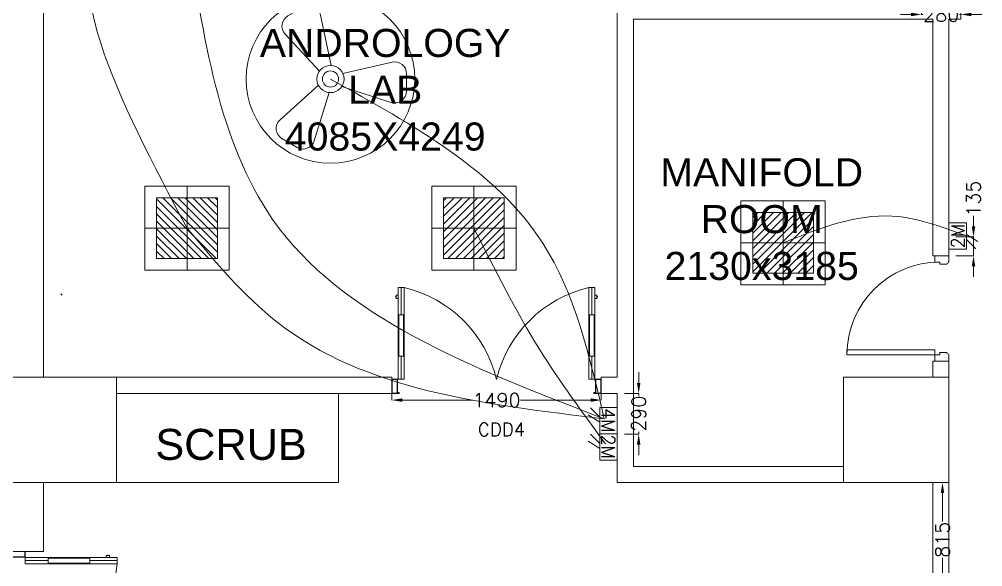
# Model space of a CAD drawing. Extents: x 3505867 to 4040009, y -660366 to -590408.
# Drawn here: x 3564364 to 3571222, y -603838 to -599938 of the extents above; entities that cross this region are included whole.
import ezdxf

# ---------------------------------------------------------------- set-up
doc = ezdxf.new("R2010")
doc.units = 0
doc.header["$LTSCALE"] = 6
doc.header["$MEASUREMENT"] = 0
doc.linetypes.add('CONTINU', pattern=[0])
doc.layers.get('0').update_dxf_attribs({"linetype": 'CONTINUOUS', "lineweight": 0})
doc.layers.get('Defpoints').update_dxf_attribs({"linetype": 'CONTINUOUS', "lineweight": 0})
for name, color, linetype, lineweight in [('1200 Door', 144, 'CONTINUOUS', 0), ('COL', 5, 'CONTINUOUS', 0), ('DIM', 7, 'CONTINUOUS', 0), ('DOOR', 44, 'CONTINUOUS', 0), ('Double Leaf Door', 4, 'CONTINUOUS', 0), ('ELE 36W EMERGENCY LIGHT', 5, 'CONTINUOUS', 0), ('ELE 36W LED LIGHT', 6, 'CONTINUOUS', 0), ('ELE-1200MM CEILINGFAN', 6, 'CONTINUOUS', 0), ('ELE-2M RAW P.SB', 40, 'CONTINUOUS', 0), ('ELE-2M UPS P.SB', 3, 'CONTINUOUS', 0), ('ELE-36W EMERGENCY  LED LIGHT', 7, 'CONTINUOUS', 0), ('ELE-36W LED LIGHT', 210, 'CONTINUOUS', 0), ('ELE-4M RAW P.SB', 7, 'CONTINUOUS', 0), ('ELE-CABLE TRAY', 31, 'CONTINUOUS', 0), ('furniture', 33, 'CONTINUOUS', 0), ('WALL', 10, 'CONTINUOUS', 0)]:
    doc.layers.add(name, color=color, linetype=linetype, lineweight=lineweight)
doc.layers.add('ELE-LIGHTING WIRING', color=7, linetype='CONTINUOUS', lineweight=0, true_color=0x63d7b6)
doc.styles.add('ARIAL', font='arial.ttf')
doc.styles.add('ROMANS', font='romans.shx')
doc.styles.get("Standard").update_dxf_attribs({"font": 'SIMPLEX'})
doc.dimstyles.new('AEPL1', dxfattribs={"dimtxt": 100, "dimasz": 75, "dimexe": 1.25, "dimexo": 50, "dimtad": 0, "dimdec": 0, "dimtxsty": 'ROMANS', "dimcen": 2.5, "dimclrd": 7, "dimclre": 7, "dimadec": 0, "dimazin": 0, "dimtfac": 1, "dimtdec": 0, "dimtmove": 0, "dimatfit": 3, "dimfxl": 1, "dimlwd": 0, "dimlwe": 0, "dimarcsym": 0})

# ---------------------------------------------------------------- blocks, each defined once
blk = doc.blocks.new('750')
at = {"layer": 'DOOR'}
for p, q in [((-50, 705), (-47.5, 705)), ((-35, 690), (-35, 692.5)), ((50, 45), (50, 80)), ((50, 80), (675, 80)), ((675, 45), (675, 80)), ((-50, 45), (-47.5, 45)), ((-35, 60), (-35, 57.5)), ((50, 45), (675, 45))]:
    blk.add_line(p, q, dxfattribs=at)
for points in [[(15, 690), (15, 705), (50, 705), (50, 750), (-50, 750), (-50, 705)], [(-35, 690), (15, 690)], [(15, 60), (15, 45), (50, 45), (50, 0), (-50, 0), (-50, 45)], [(-35, 60), (15, 60)]]:
    blk.add_lwpolyline(points, dxfattribs=at)
for centre, start, end in [((-35, 705), 180, 270), ((-35, 45), 90, 180)]:
    blk.add_arc(centre, 12.5, start, end, dxfattribs=at)
at = {"layer": 'DOOR', "color": 145}
blk.add_arc((15, 45), 660, 0, 90, dxfattribs=at)
blk = doc.blocks.new('*D605')
at = {"layer": 'Defpoints', "color": 0, "linetype": 'ByBlock', "transparency": 16777216}
for p in [(-26230, 11392.2), (-24740, 11392.2), (-24740, 11287.3)]:
    blk.add_point(p, dxfattribs=at)
at = {"layer": 'DIM', "color": 7, "linetype": 'ByBlock', "lineweight": 0, "transparency": 16777216}
for p, q in [((-26230, 11342.2), (-26230, 11286.1)), ((-24740, 11342.2), (-24740, 11286.1)), ((-26155, 11287.3), (-25654.7, 11287.3)), ((-24815, 11287.3), (-25315.3, 11287.3))]:
    blk.add_line(p, q, dxfattribs=at)
at = {"layer": 'DIM', "color": 7, "linetype": 'ByBlock', "transparency": 16777216}
for points in [[(-26155, 11299.8), (-26155, 11274.8), (-26230, 11287.3)], [(-24815, 11299.8), (-24815, 11274.8), (-24740, 11287.3)]]:
    blk.add_solid(points, dxfattribs=at)
at = {"layer": 'DIM', "color": 0, "linetype": 'ByBlock', "transparency": 16777216, "insert": (-25485, 11287.3), "char_height": 100, "attachment_point": 5, "style": 'ROMANS'}
blk.add_mtext('1490', dxfattribs=at)
blk = doc.blocks.new('1500x2100x100 DD')
at = {"layer": 'Double Leaf Door'}
for points in [[(49.2, 263.9), (54.1, 263.9), (54.1, 560.4), (49.2, 560.4)], [(92.8, 560.4), (87.8, 560.4), (87.8, 263.9), (92.8, 263.9)], [(1407.2, 560.4), (1412.2, 560.4), (1412.2, 263.9), (1407.2, 263.9)], [(1450.8, 263.9), (1445.9, 263.9), (1445.9, 560.4), (1450.8, 560.4)]]:
    blk.add_hatch(color=6, dxfattribs=at).paths.add_polyline_path(points)
at = {"layer": 'Double Leaf Door', "color": 8}
for p, q in [((34.8, 696.7), (34.8, 678.8)), ((49.2, 698.7), (36.7, 698.7)), ((49.2, 100), (49.2, 754.2)), ((49.2, 754.2), (92.8, 754.2)), ((49.2, 698.7), (49.2, 676.8)), ((71, 560.4), (71, 754.2)), ((92.8, 754.2), (92.8, 100)), ((1450.8, 754.2), (1407.2, 754.2)), ((1407.2, 754.2), (1407.2, 100)), ((1429, 560.4), (1429, 754.2)), ((1450.8, 100), (1450.8, 754.2)), ((1450.8, 698.7), (1463.3, 698.7)), ((1450.8, 698.7), (1450.8, 676.8)), ((1465.2, 696.7), (1465.2, 678.8)), ((36.7, 676.8), (49.2, 676.8)), ((1463.3, 676.8), (1450.8, 676.8)), ((71, 100), (71, 263.9)), ((1429, 100), (1429, 263.9)), ((5, 100), (5, 0)), ((45.2, 100), (5, 100)), ((7, 98), (7, 2)), ((43.2, 98), (7, 98)), ((43.2, 3), (43.2, 98)), ((45.2, 5), (45.2, 100)), ((92.8, 100), (49.2, 100)), ((1407.2, 100), (1450.8, 100)), ((1454.8, 5), (1454.8, 100)), ((1454.8, 100), (1495, 100)), ((1456.8, 3), (1456.8, 98)), ((1456.8, 98), (1493, 98)), ((1493, 98), (1493, 2)), ((1495, 100), (1495, 0)), ((5, 0), (45.2, 0)), ((7, 2), (45.2, 2)), ((55.1, 3), (43.2, 3)), ((57.1, 5), (45.2, 5)), ((45.2, 2), (55.1, 2)), ((45.2, 0), (57.1, 0)), ((55.1, 2), (55.1, 3)), ((57.1, 0), (57.1, 5)), ((1442.9, 0), (1442.9, 5)), ((1442.9, 5), (1454.8, 5)), ((1454.8, 0), (1442.9, 0)), ((1444.9, 2), (1444.9, 3)), ((1444.9, 3), (1456.8, 3)), ((1454.8, 2), (1444.9, 2)), ((1493, 2), (1454.8, 2)), ((1495, 0), (1454.8, 0))]:
    blk.add_line(p, q, dxfattribs=at)
at = {"layer": 'Double Leaf Door', "color": 6}
for p, q in [((92.8, 560.4), (49.2, 560.4)), ((49.2, 560.4), (49.2, 263.9)), ((54.1, 263.9), (54.1, 560.4)), ((87.8, 263.9), (87.8, 560.4)), ((92.8, 263.9), (92.8, 560.4)), ((1407.2, 263.9), (1407.2, 560.4)), ((1407.2, 560.4), (1450.8, 560.4)), ((1412.2, 263.9), (1412.2, 560.4)), ((1445.9, 263.9), (1445.9, 560.4)), ((1450.8, 560.4), (1450.8, 263.9)), ((49.2, 263.9), (92.8, 263.9)), ((1450.8, 263.9), (1407.2, 263.9))]:
    blk.add_line(p, q, dxfattribs=at)
at = {"layer": 'Double Leaf Door', "color": 6, "ltscale": 100}
for p, q in [((87.8, 560.4), (87.8, 263.9)), ((1412.2, 560.4), (1412.2, 263.9))]:
    blk.add_line(p, q, dxfattribs=at)
at = {"layer": 'Double Leaf Door', "color": 6}
for points in [[(49.2, 560.4), (49.2, 263.9), (54.1, 263.9), (54.1, 560.4), (49.2, 560.4)], [(92.8, 560.4), (92.8, 263.9), (87.8, 263.9), (87.8, 560.4), (92.8, 560.4)], [(1407.2, 560.4), (1407.2, 263.9), (1412.2, 263.9), (1412.2, 560.4), (1407.2, 560.4)], [(1450.8, 560.4), (1450.8, 263.9), (1445.9, 263.9), (1445.9, 560.4), (1450.8, 560.4)]]:
    blk.add_lwpolyline(points, dxfattribs=at)
at = {"layer": 'Double Leaf Door', "ltscale": 5000}
for points in [[(49.2, 560.4), (49.2, 263.9), (54.1, 263.9), (54.1, 560.4), (49.2, 560.4)], [(1450.8, 560.4), (1450.8, 263.9), (1445.9, 263.9), (1445.9, 560.4), (1450.8, 560.4)]]:
    blk.add_lwpolyline(points, dxfattribs=at)
at = {"layer": 'Double Leaf Door', "color": 8}
for centre, radius, start, end in [((34.8, 687.7), 3.72, 90, 270), ((36.7, 696.7), 1.98, 90, 180), ((-111.3, -108), 886, 13.57447, 76.68363), ((1611.3, -108), 886, 103.31637, 166.42553), ((1463.3, 696.7), 1.98, 0, 90), ((1465.2, 687.7), 3.72, 270, 90), ((36.7, 678.8), 1.98, 180, 270), ((1463.3, 678.8), 1.98, 270, 0)]:
    blk.add_arc(centre, radius, start, end, dxfattribs=at)
blk = doc.blocks.new('1800x100')
at = {"layer": 'Double Leaf Door'}
for points in [[(101627.9, -31394.5), (101632.8, -31394.5), (101632.8, -31098), (101627.9, -31098)], [(101671.5, -31098), (101666.6, -31098), (101666.6, -31394.5), (101671.5, -31394.5)], [(103255.9, -31098), (103260.9, -31098), (103260.9, -31394.5), (103255.9, -31394.5)], [(103299.6, -31394.5), (103294.6, -31394.5), (103294.6, -31098), (103299.6, -31098)]]:
    blk.add_hatch(color=6, dxfattribs=at).paths.add_polyline_path(points)
at = {"layer": 'Double Leaf Door', "color": 8}
for p, q in [((101627.9, -31558.5), (101627.9, -30904.2)), ((101627.9, -30904.2), (101671.5, -30904.2)), ((101649.7, -31098), (101649.7, -30904.2)), ((101671.5, -30904.2), (101671.5, -31558.5)), ((103299.6, -30904.2), (103255.9, -30904.2)), ((103255.9, -30904.2), (103255.9, -31558.5)), ((103277.8, -31098), (103277.8, -30904.2)), ((103299.6, -31558.5), (103299.6, -30904.2)), ((101613.5, -30961.8), (101613.5, -30979.7)), ((101627.9, -30959.8), (101615.5, -30959.8)), ((101615.5, -30981.7), (101627.9, -30981.7)), ((101627.9, -30959.8), (101627.9, -30981.7)), ((103299.6, -30959.8), (103312, -30959.8)), ((103299.6, -30959.8), (103299.6, -30981.7)), ((103312, -30981.7), (103299.6, -30981.7)), ((103314, -30961.8), (103314, -30979.7)), ((101649.7, -31558.5), (101649.7, -31394.5)), ((103277.8, -31558.5), (103277.8, -31394.5)), ((101583.7, -31558.5), (101583.7, -31658.5)), ((101623.9, -31558.5), (101583.7, -31558.5)), ((101585.7, -31560.5), (101585.7, -31656.5)), ((101621.9, -31560.5), (101585.7, -31560.5)), ((101621.9, -31655.5), (101621.9, -31560.5)), ((101623.9, -31653.5), (101623.9, -31558.5)), ((101671.5, -31558.5), (101627.9, -31558.5)), ((103255.9, -31558.5), (103299.6, -31558.5)), ((103303.6, -31653.5), (103303.6, -31558.5)), ((103303.6, -31558.5), (103343.7, -31558.5)), ((103305.5, -31655.5), (103305.5, -31560.5)), ((103305.5, -31560.5), (103341.8, -31560.5)), ((103341.8, -31560.5), (103341.8, -31656.5)), ((103343.7, -31558.5), (103343.7, -31658.5)), ((101583.7, -31658.5), (101623.9, -31658.5)), ((101585.7, -31656.5), (101623.9, -31656.5)), ((101633.8, -31655.5), (101621.9, -31655.5)), ((101635.8, -31653.5), (101623.9, -31653.5)), ((101623.9, -31656.5), (101633.8, -31656.5)), ((101623.9, -31658.5), (101635.8, -31658.5)), ((101633.8, -31656.5), (101633.8, -31655.5)), ((101635.8, -31658.5), (101635.8, -31653.5)), ((103291.6, -31658.5), (103291.6, -31653.5)), ((103291.6, -31653.5), (103303.6, -31653.5)), ((103303.6, -31658.5), (103291.6, -31658.5)), ((103293.6, -31656.5), (103293.6, -31655.5)), ((103293.6, -31655.5), (103305.5, -31655.5)), ((103303.6, -31656.5), (103293.6, -31656.5)), ((103341.8, -31656.5), (103303.6, -31656.5)), ((103343.7, -31658.5), (103303.6, -31658.5))]:
    blk.add_line(p, q, dxfattribs=at)
at = {"layer": 'Double Leaf Door', "color": 6}
for p, q in [((101671.5, -31098), (101627.9, -31098)), ((101627.9, -31098), (101627.9, -31394.5)), ((101632.8, -31394.5), (101632.8, -31098)), ((101666.6, -31394.5), (101666.6, -31098)), ((101671.5, -31394.5), (101671.5, -31098)), ((103255.9, -31394.5), (103255.9, -31098)), ((103255.9, -31098), (103299.6, -31098)), ((103260.9, -31394.5), (103260.9, -31098)), ((103294.6, -31394.5), (103294.6, -31098)), ((103299.6, -31098), (103299.6, -31394.5)), ((101627.9, -31394.5), (101671.5, -31394.5)), ((103299.6, -31394.5), (103255.9, -31394.5))]:
    blk.add_line(p, q, dxfattribs=at)
at = {"layer": 'Double Leaf Door', "color": 6, "ltscale": 100}
for p, q in [((101666.6, -31098), (101666.6, -31394.5)), ((103260.9, -31098), (103260.9, -31394.5))]:
    blk.add_line(p, q, dxfattribs=at)
at = {"layer": 'Double Leaf Door', "color": 6}
for points in [[(101627.9, -31098), (101627.9, -31394.5), (101632.8, -31394.5), (101632.8, -31098), (101627.9, -31098)], [(101671.5, -31098), (101671.5, -31394.5), (101666.6, -31394.5), (101666.6, -31098), (101671.5, -31098)], [(103255.9, -31098), (103255.9, -31394.5), (103260.9, -31394.5), (103260.9, -31098), (103255.9, -31098)], [(103299.6, -31098), (103299.6, -31394.5), (103294.6, -31394.5), (103294.6, -31098), (103299.6, -31098)]]:
    blk.add_lwpolyline(points, dxfattribs=at)
at = {"layer": 'Double Leaf Door', "ltscale": 5000}
for points in [[(101627.9, -31098), (101627.9, -31394.5), (101632.8, -31394.5), (101632.8, -31098), (101627.9, -31098)], [(103299.6, -31098), (103299.6, -31394.5), (103294.6, -31394.5), (103294.6, -31098), (103299.6, -31098)]]:
    blk.add_lwpolyline(points, dxfattribs=at)
at = {"layer": 'Double Leaf Door', "color": 8}
for centre, radius, start, end in [((101601.6, -31795.7), 894.2, 15.3848, 85.51147), ((103268.8, -31726.5), 822.4, 90.89566, 168.20807), ((101613.5, -30970.7), 3.72, 90, 270), ((101615.5, -30961.8), 1.98, 90, 180), ((101615.5, -30979.7), 1.98, 180, 270), ((103312, -30961.8), 1.98, 0, 90), ((103312, -30979.7), 1.98, 270, 0), ((103314, -30970.7), 3.72, 270, 90)]:
    blk.add_arc(centre, radius, start, end, dxfattribs=at)
blk = doc.blocks.new('2M UPS SB')
at = {"layer": 'ELE-2M UPS P.SB', "color": 3}
for p, q in [((-133.8, 160), (-69.3, 265.2)), ((-88.2, 160), (-3.4, 244.9)), ((-240, 160), (-240, 0)), ((0, 160), (-240, 160)), ((0, 160), (0, 0))]:
    blk.add_line(p, q, dxfattribs=at)
blk.add_text('2M', height=120, rotation=180, dxfattribs=at).set_placement((-6, 143))
blk = doc.blocks.new('A$C07FB25EA')
at = {"layer": 'ELE-1200MM CEILINGFAN', "color": 3}
for p, q in [((6.53, 13.37), (9.47, 11.64)), ((0.26, 2.64), (3.17, 12.07)), ((9.84, 7.94), (2.36, 1.21)), ((-11.8, 4.55), (-2.22, 1.44)), ((-14.84, -1.03), (-14.81, 2.38)), ((-2.41, -1.1), (-12.04, -3.29)), ((2.16, -1.54), (8.87, -8.78)), ((1.96, -12.49), (-0.13, -2.65)), ((8.31, -12.34), (5.35, -14.02))]:
    blk.add_line(p, q, dxfattribs=at)
at = {"layer": 'ELE-1200MM CEILINGFAN', "color": 5, "ltscale": 10}
blk.add_circle((0, 0), 16.45, dxfattribs=at)
at = {"layer": 'ELE-1200MM CEILINGFAN', "color": 3}
for radius in [2.65, 1.58]:
    blk.add_circle((0, 0), radius, dxfattribs=at)
for centre, start, end in [((5.36, 11.38), 59.5281, 162.5229), ((8.3, 9.66), 311.9493, 59.5281), ((-12.51, 2.36), 71.9493, 179.5281), ((-12.54, -1.05), 179.5281, 282.5229), ((7.18, -10.34), 299.5281, 42.5229), ((4.21, -12.02), 191.9493, 299.5281)]:
    blk.add_arc(centre, 2.3, start, end, dxfattribs=at)
blk = doc.blocks.new('ELE.EMERGENCY 40W LED LIGHT')
at = {"layer": 'ELE-36W EMERGENCY  LED LIGHT'}
h = blk.add_hatch(dxfattribs=at)
h.set_pattern_fill('ANSI31', color=5, scale=300, style=0)
h.paths.add_polyline_path([(-207.7, -207.7), (-207.7, 207.7), (207.7, 207.7), (207.7, -207.7)])
for p, q in [((0, 288), (0, -288)), ((-288, 0), (288, 0))]:
    blk.add_line(p, q, dxfattribs=at)
for points in [[(-288, -288), (-288, 288), (288, 288), (288, -288)], [(-207.7, -207.7), (-207.7, 207.7), (207.7, 207.7), (207.7, -207.7)]]:
    blk.add_lwpolyline(points, close=True, dxfattribs=at)
blk = doc.blocks.new('light300x600')
at = {"layer": 'ELE-36W LED LIGHT', "lineweight": 0}
for p, q in [((918214.7, -78407.4), (918214.7, -79007.4)), ((918814.7, -78407.4), (918214.7, -78407.4)), ((918514.7, -78407.4), (918514.7, -79007.4)), ((918814.7, -79007.4), (918814.7, -78407.4)), ((918298.3, -78491.3), (918298.6, -78491)), ((918298.3, -78544.3), (918351.6, -78491)), ((918298.3, -78597.3), (918404.7, -78491)), ((918298.3, -78650.4), (918457.7, -78491)), ((918298.3, -78703.4), (918510.7, -78491)), ((918298.3, -78756.4), (918563.8, -78491)), ((918298.3, -78809.5), (918616.8, -78491)), ((918298.3, -78862.5), (918669.8, -78491)), ((918298.3, -78915.5), (918722.9, -78491)), ((918298.3, -78491), (918298.3, -78923.7)), ((918731.1, -78491), (918298.3, -78491)), ((918731.1, -78923.7), (918731.1, -78491)), ((918343.2, -78923.7), (918731.1, -78535.8)), ((918396.2, -78923.7), (918731.1, -78588.8)), ((918449.2, -78923.7), (918731.1, -78641.9)), ((918214.7, -78707.4), (918814.7, -78707.4)), ((918502.3, -78923.7), (918731.1, -78694.9)), ((918555.3, -78923.7), (918731.1, -78747.9)), ((918608.3, -78923.7), (918731.1, -78801)), ((918661.3, -78923.7), (918731.1, -78854)), ((918298.3, -78923.7), (918731.1, -78923.7)), ((918714.4, -78923.7), (918731.1, -78907)), ((918214.7, -79007.4), (918814.7, -79007.4))]:
    blk.add_line(p, q, dxfattribs=at)
blk = doc.blocks.new('4M P.SB')
at = {"layer": 'ELE-2M RAW P.SB'}
for p, q in [((0, 0), (3.33, 0)), ((0, 0), (0, -5)), ((0, -2.79), (-2.19, -1.44)), ((0, -1.84), (-1.77, -0.07)), ((0, -5), (3.33, -5))]:
    blk.add_line(p, q, dxfattribs=at)
blk.add_text('4M', height=2.5, rotation=270, dxfattribs=at).set_placement((0.35, -0.13))
blk = doc.blocks.new('*D488')
at = {"layer": 'Defpoints', "color": 0, "linetype": 'ByBlock', "transparency": 16777216}
for p in [(3570787, -599823.2), (3571066.9, -599823.2), (3571066.9, -599904.1)]:
    blk.add_point(p, dxfattribs=at)
at = {"layer": 'ELE-CABLE TRAY', "color": 7, "linetype": 'ByBlock', "lineweight": 0, "transparency": 16777216}
for p, q in [((3570712, -599904.1), (3570637, -599904.1)), ((3570787, -599873.2), (3570787, -599905.3)), ((3570787, -599904.1), (3570797.8, -599904.1)), ((3571066.9, -599904.1), (3571056.1, -599904.1)), ((3571066.9, -599873.2), (3571066.9, -599905.3)), ((3571141.9, -599904.1), (3571216.9, -599904.1))]:
    blk.add_line(p, q, dxfattribs=at)
at = {"layer": 'ELE-CABLE TRAY', "color": 7, "linetype": 'ByBlock', "transparency": 16777216}
for points in [[(3570712, -599916.6), (3570712, -599891.6), (3570787, -599904.1)], [(3571141.9, -599891.6), (3571141.9, -599916.6), (3571066.9, -599904.1)]]:
    blk.add_solid(points, dxfattribs=at)
at = {"layer": 'ELE-CABLE TRAY', "color": 0, "linetype": 'ByBlock', "transparency": 16777216, "insert": (3570926.9, -599904.1), "char_height": 100, "attachment_point": 5, "style": 'ROMANS'}
blk.add_mtext('280', dxfattribs=at)
blk = doc.blocks.new('*D490')
at = {"layer": 'Defpoints', "color": 0, "linetype": 'ByBlock', "transparency": 16777216}
for p in [(3570981, -601488.2), (3571156.7, -601488.2), (3570981, -601623.2)]:
    blk.add_point(p, dxfattribs=at)
at = {"layer": 'ELE-CABLE TRAY', "color": 7, "linetype": 'ByBlock', "lineweight": 0, "transparency": 16777216}
for p, q in [((3571156.7, -601413.2), (3571156.7, -601338.2)), ((3571031, -601488.2), (3571157.9, -601488.2)), ((3571156.7, -601623.2), (3571156.7, -601488.2)), ((3571031, -601623.2), (3571157.9, -601623.2)), ((3571156.7, -601698.2), (3571156.7, -601773.2))]:
    blk.add_line(p, q, dxfattribs=at)
at = {"layer": 'ELE-CABLE TRAY', "color": 7, "linetype": 'ByBlock', "transparency": 16777216}
for points in [[(3571144.2, -601413.2), (3571169.2, -601413.2), (3571156.7, -601488.2)], [(3571169.2, -601698.2), (3571144.2, -601698.2), (3571156.7, -601623.2)]]:
    blk.add_solid(points, dxfattribs=at)
at = {"layer": 'ELE-CABLE TRAY', "color": 0, "linetype": 'ByBlock', "transparency": 16777216, "insert": (3571156.7, -601216.2), "char_height": 100, "attachment_point": 5, "rotation": 90, "style": 'ROMANS'}
blk.add_mtext('135', dxfattribs=at)
blk = doc.blocks.new('*D493')
at = {"layer": 'Defpoints', "color": 0, "linetype": 'ByBlock', "transparency": 16777216}
for p in [(3568621, -602603.2), (3568621, -602892.7), (3568773.1, -602892.7)]:
    blk.add_point(p, dxfattribs=at)
at = {"layer": 'ELE-CABLE TRAY', "color": 7, "linetype": 'ByBlock', "lineweight": 0, "transparency": 16777216}
for p, q in [((3568773.1, -602528.2), (3568773.1, -602453.2)), ((3568671, -602603.2), (3568774.3, -602603.2)), ((3568773.1, -602603.2), (3568773.1, -602618.8)), ((3568773.1, -602892.7), (3568773.1, -602877.2)), ((3568671, -602892.7), (3568774.3, -602892.7)), ((3568773.1, -602967.7), (3568773.1, -603042.7))]:
    blk.add_line(p, q, dxfattribs=at)
at = {"layer": 'ELE-CABLE TRAY', "color": 7, "linetype": 'ByBlock', "transparency": 16777216}
for points in [[(3568760.6, -602528.2), (3568785.6, -602528.2), (3568773.1, -602603.2)], [(3568785.6, -602967.7), (3568760.6, -602967.7), (3568773.1, -602892.7)]]:
    blk.add_solid(points, dxfattribs=at)
at = {"layer": 'ELE-CABLE TRAY', "color": 0, "linetype": 'ByBlock', "transparency": 16777216, "insert": (3568773.1, -602748), "char_height": 100, "attachment_point": 5, "rotation": 90, "style": 'ROMANS'}
blk.add_mtext('290', dxfattribs=at)
blk = doc.blocks.new('*D494')
at = {"layer": 'Defpoints', "color": 0, "linetype": 'ByBlock', "transparency": 16777216}
for p in [(3570866, -603238.3), (3570935.7, -603238.3), (3570866, -604053.3)]:
    blk.add_point(p, dxfattribs=at)
at = {"layer": 'ELE-CABLE TRAY', "color": 7, "linetype": 'ByBlock', "lineweight": 0, "transparency": 16777216}
for p, q in [((3570916, -603238.3), (3570937, -603238.3)), ((3570935.7, -603313.3), (3570935.7, -603516.6)), ((3570935.7, -603978.3), (3570935.7, -603775)), ((3570916, -604053.3), (3570937, -604053.3))]:
    blk.add_line(p, q, dxfattribs=at)
at = {"layer": 'ELE-CABLE TRAY', "color": 7, "linetype": 'ByBlock', "transparency": 16777216}
for points in [[(3570948.2, -603313.3), (3570923.2, -603313.3), (3570935.7, -603238.3)], [(3570923.2, -603978.3), (3570948.2, -603978.3), (3570935.7, -604053.3)]]:
    blk.add_solid(points, dxfattribs=at)
at = {"layer": 'ELE-CABLE TRAY', "color": 0, "linetype": 'ByBlock', "transparency": 16777216, "insert": (3570935.7, -603645.8), "char_height": 100, "attachment_point": 5, "rotation": 90, "style": 'ROMANS'}
blk.add_mtext('815', dxfattribs=at)
blk = doc.blocks.new('CIVIL IVF')
at = {"layer": 'COL', "color": 8}
for points in [[(-28940, 10700.2), (-28190, 10700.2), (-28190, 11450.2), (-28940, 11450.2)], [(-22265, 10700.2), (-22265, 11450.2), (-23015, 11450.2), (-23015, 10700.2)]]:
    blk.add_lwpolyline(points, close=True, dxfattribs=at)
at = {"layer": 'furniture', "color": 8, "linetype": 'Continuous'}
for p, q in [((-26610, 10700.2), (-26610, 11335.2)), ((-28190, 10700.2), (-26610, 10700.2))]:
    blk.add_line(p, q, dxfattribs=at)
at = {"layer": 'WALL', "color": 8, "linetype": 'ByBlock'}
for p, q in [((-28710, 17415.2), (-28710, 11450.2)), ((-28710, 17415.2), (-28710, 11450.2)), ((-24625, 11450.2), (-24625, 14115.2)), ((-22179.1, 14115.2), (-22179.1, 14000.2)), ((-22380, 14000.2), (-24510, 14000.2)), ((-24510, 10815.2), (-24510, 14000.2)), ((-22380, 12315.2), (-22380, 14000.2)), ((-22179.1, 14000.2), (-22265, 14000.2)), ((-22265, 12315.2), (-22265, 14000.2)), ((-22380, 12315.2), (-22265, 12315.2)), ((-22380, 11450.2), (-22380, 11565.2)), ((-22380, 11565.2), (-22265, 11565.2)), ((-22265, 11565.2), (-22265, 11450.2)), ((-22380, 11450.2), (-22265, 11450.2)), ((-24625, 10700.2), (-24625, 11335.2)), ((-23015, 10815.2), (-24510, 10815.2)), ((-23015, 10700.2), (-24625, 10700.2)), ((-22380, 9360.2), (-22380, 10700.2)), ((-22265, 9360.2), (-22265, 10700.2)), ((-28710, 10209.7), (-28710, 10699.2))]:
    blk.add_line(p, q, dxfattribs=at)
at = {"layer": 'WALL', "color": 8, "lineweight": 0}
for p, q in [((-24510, 14000.2), (-22380, 14000.2)), ((-28190, 11450.2), (-26230, 11450.2)), ((-26230, 11450.2), (-26230, 11335.2)), ((-24740, 11450.2), (-24625, 11450.2)), ((-24740, 11450.2), (-24740, 11335.2)), ((-28190, 11335.2), (-26230, 11335.2)), ((-24740, 11335.2), (-24625, 11335.2)), ((-28825, 10700.2), (-28595, 10700.2)), ((-23015, 10700.2), (-22265, 10700.2)), ((-28940, 10209.7), (-28710, 10209.7))]:
    blk.add_line(p, q, dxfattribs=at)
at = {"layer": 'WALL', "linetype": 'ByBlock'}
blk.add_line((-28577.3, 12035.1), (-28586.5, 12044.3), dxfattribs=at)
at = {"layer": 'DOOR', "color": 8, "xscale": -1}
blk.add_blockref('750', (-22315, 11565.2), dxfattribs=at)
at = {"layer": 'Double Leaf Door', "color": 8}
blk.add_blockref('1500x2100x100 DD', (-26235, 11335.2), dxfattribs=at)
at = {"layer": 'Double Leaf Door', "color": 8, "rotation": 270}
blk.add_blockref('1800x100', (2718.5, 111793.4), dxfattribs=at)
at = {"layer": '1200 Door', "color": 8, "linetype": 'ByBlock', "style": 'ROMANS'}
blk.add_text('CDD4', height=94.18, dxfattribs=at).set_placement((-25617.2, 11031.3, -35804.4))
at = {"layer": 'DIM', "color": 8, "char_height": 200, "width": 1980.803, "attachment_point": 5, "style": 'ARIAL'}
for s, insert in [('ANDROLOGY\\PLAB\\P4085X4249', (-26277.6, 13496.8)), ('MANIFOLD\\PROOM\\P2130x3185', (-23597.3, 12575))]:
    blk.add_mtext(s, dxfattribs=dict(at, insert=insert))
at = {"layer": 'furniture', "color": 8, "linetype": 'Continuous', "insert": (-27374.8, 11154), "char_height": 220.41, "width": 1257.81, "attachment_point": 5, "style": 'ARIAL'}
blk.add_mtext('\\PSCRUB', dxfattribs=at)
at = {"layer": 'DIM', "color": 8, "linetype": 'ByBlock'}
dim = blk.add_linear_dim(base=(-24740, 11287.3), p1=(-26230, 11392.2), p2=(-24740, 11392.2), dimstyle='AEPL1', dxfattribs=at)
dim.commit()
dim.dimension.update_dxf_attribs({"geometry": '*D605', "text_midpoint": (-25485, 11287.3), "dimtype": 160})

msp = doc.modelspace()

# ---------------------------------------------------------------- linework, layer by layer
at = {"layer": 'ELE-LIGHTING WIRING', "linetype": 'ByBlock'}
for points in [[(3565557.7, -601426.5, 0), (3565016.9, -599137.8), (3566615.9, -598859.3), (3567592, -599302, 0)], [(3568527.8, -602784.1), (3566167.4, -601363.6), (3565557.7, -599302, 0)], [(3568527.8, -602784.1), (3568090.3, -601533.5), (3566579, -600364.2)], [(3568527.8, -602784.1), (3566199, -602095.5), (3565557.7, -601426.5, 0)]]:
    msp.add_spline(points, degree=3, dxfattribs=at)
at = {"layer": 'ELE-LIGHTING WIRING', "color": 254, "linetype": 'ByBlock', "true_color": 0xdebad0}
for points in [[(3571106, -601481.9), (3570575.8, -601340.4), (3569801, -601530.7)], [(3568536.9, -602963.1), (3568066.7, -602288.2), (3567600.2, -601426.5, 0)]]:
    msp.add_spline(points, degree=3, dxfattribs=at)

# ---------------------------------------------------------------- block references
at = {"linetype": 'ByBlock'}
msp.add_blockref('CIVIL IVF', (3593246, -613938.4), dxfattribs=at)
at = {"layer": 'ELE 36W EMERGENCY LIGHT', "xscale": 1.041666666677768, "yscale": 1.041666666677768, "zscale": 1.041666666677768}
for p in [(3567600.2, -601426.5, 0), (3569801, -601530.7)]:
    msp.add_blockref('ELE.EMERGENCY 40W LED LIGHT', p, dxfattribs=at)
at = {"layer": 'ELE 36W LED LIGHT', "rotation": 89.9999999995464}
msp.add_blockref('light300x600', (3486850.3, -1519941.2, 0), dxfattribs=at)
at = {"layer": 'ELE-1200MM CEILINGFAN', "color": 7, "ltscale": 8, "xscale": 36.47592107175105, "yscale": 36.47592107175105, "zscale": 36.47592107175105, "rotation": 180}
msp.add_blockref('A$C07FB25EA', (3566579, -600364.2), dxfattribs=at)
at = {"layer": 'ELE-2M UPS P.SB', "color": 6, "xscale": 0.7812500000005363, "yscale": 0.7812500000005363, "zscale": 0.7812500000005363}
for p, rotation in [((3570981, -601575.7), 269.9999999999998), ((3568621, -602890.7), 89.99999999999986)]:
    msp.add_blockref('2M UPS SB', p, dxfattribs=dict(at, rotation=rotation))
at = {"layer": 'ELE-4M RAW P.SB', "color": 7, "linetype": 'CONTINU', "xscale": 37.50000000011686, "yscale": 37.50000000011686, "zscale": 37.50000000011686, "rotation": 359.9999999999999}
msp.add_blockref('4M P.SB', (3568496, -602703.2), dxfattribs=at)

# ---------------------------------------------------------------- dimensions: what is measured, and where the dimension line sits
at = {"layer": 'ELE-CABLE TRAY', "color": 0, "linetype": 'ByBlock'}
dim = msp.add_linear_dim(base=(3571066.9, -599904.1), p1=(3570787, -599823.2), p2=(3571066.9, -599823.2), dimstyle='AEPL1', dxfattribs=at)
dim.commit()
dim.dimension.update_dxf_attribs({"geometry": '*D488', "text_midpoint": (3570926.9, -599904.1)})
for base, p1, p2, picture, middle in [((3571156.7, -601488.2), (3570981, -601623.2), (3570981, -601488.2), '*D490', (3571156.7, -601216.2)), ((3568773.0953497, -602892.7466966), (3568621, -602603.2466966), (3568621, -602892.7466966), '*D493', (3568773.0953497, -602747.9966966)), ((3570935.7, -603238.3), (3570866, -604053.3), (3570866, -603238.3), '*D494', (3570935.7, -603645.8))]:
    dim = msp.add_linear_dim(base=base, p1=p1, p2=p2, angle=90, dimstyle='AEPL1', dxfattribs=at)
    dim.commit()
    dim.dimension.update_dxf_attribs({"geometry": picture, "text_midpoint": middle})

doc.saveas('drawing.dxf')
